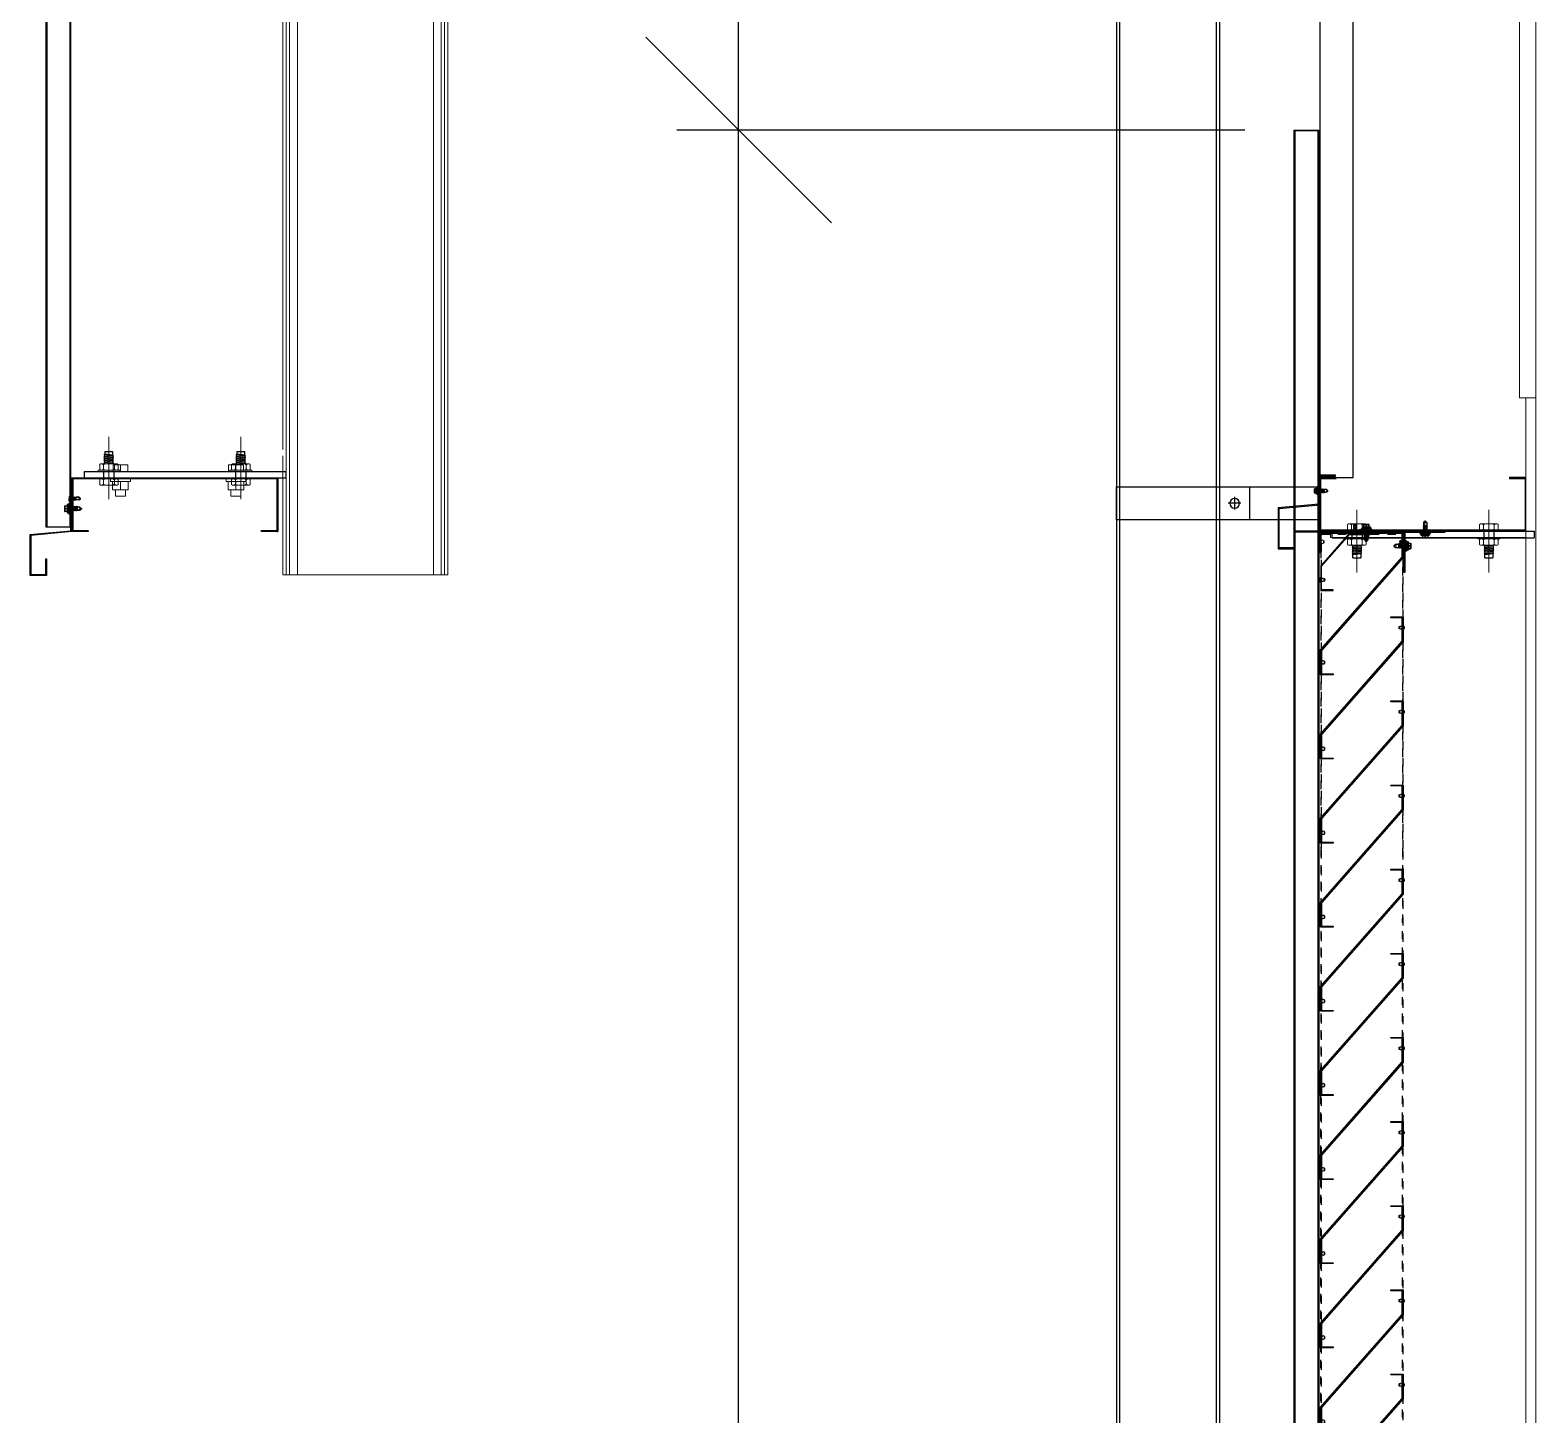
# Model space of a CAD drawing. Header units: inches. Extents: x 1359 to 46357, y -3807 to 191.
# Drawn here: x 24048.17 to 24066.42, y -951.51 to -934.73 of the extents above; entities that cross this region are included whole.
import ezdxf

# ---------------------------------------------------------------- set-up
doc = ezdxf.new("R2010")
doc.units = ezdxf.units.IN
doc.header["$MEASUREMENT"] = 0
for name, pattern in [('CENTER2', [28.575, 19.05, -3.175, 3.175, -3.175]), ('DASHED2', [9.525, 6.35, -3.175]), ('DD3', [0.2, 0.1, -0.1])]:
    doc.linetypes.add(name, pattern=pattern)
for name, color, linetype in [('2', 2, 'Continuous'), ('2NET-VE', 8, 'Continuous'), ('3', 3, 'Continuous'), ('5', 5, 'Continuous'), ('7', 7, 'Continuous'), ('DIM', 8, 'Continuous'), ('DOWNPOUT', 52, 'Continuous'), ('flashing', 6, 'Continuous'), ('GIANG', 1, 'Continuous'), ('ROOFING', 4, 'Continuous'), ('STRUCTURE', 1, 'Continuous')]:
    doc.layers.add(name, color=color, linetype=linetype)
for name, color, linetype, lineweight in [('8', 8, 'CENTER2', 13), ('Bolt', 1, 'Continuous', 0), ('S-STEEL-BEAM', 3, 'Continuous', 0)]:
    doc.layers.add(name, color=color, linetype=linetype, lineweight=lineweight)
doc.styles.add('ST1', font='vntimeh.shx', dxfattribs={"width": 0.6})
doc.dimstyles.new('150', dxfattribs={"dimtxt": 3, "dimasz": 1.5, "dimexe": 0.5, "dimexo": 0.5, "dimgap": 1, "dimtad": 1, "dimdec": 0, "dimlfac": 150, "dimzin": 0, "dimdsep": 46, "dimtxsty": 'ST1', "dimblk": 'OBLIQUE', "dimcen": 1, "dimdle": 1, "dimclrd": 8, "dimclre": 8, "dimclrt": 3, "dimadec": 0, "dimazin": 0, "dimtfac": 1, "dimtdec": 0, "dimtix": 1, "dimtmove": 1, "dimatfit": 3, "dimfxl": 0, "dimtfill": 1, "dimtolj": 1, "dimtzin": 0, "dimlwd": -1, "dimlwe": -1, "dimarcsym": 1})

# ---------------------------------------------------------------- blocks, each defined once
blk = doc.blocks.new('*A785')
at = {"layer": 'S-STEEL-BEAM', "color": 2, "linetype": 'Continuous', "lineweight": 0}
for p, q in [((148.9678, 310.1264), (148.9678, 320.9343)), ((148.9678, 320.9343), (149.0278, 320.9343)), ((149.0278, 320.9343), (149.0278, 310.1264)), ((149.0278, 310.1264), (148.9678, 310.1264))]:
    blk.add_line(p, q, dxfattribs=at)
blk = doc.blocks.new('*A813')
at = {"layer": 'S-STEEL-BEAM', "color": 2, "linetype": 'Continuous', "lineweight": 0}
for p, q in [((148.9278, 320.9343), (148.9278, 325.2843)), ((148.9278, 325.2843), (149.0278, 325.2843)), ((149.0278, 320.9343), (149.0278, 325.2843)), ((148.9278, 320.9343), (149.0278, 320.9343))]:
    blk.add_line(p, q, dxfattribs=at)
blk = doc.blocks.new('*A822')
at = {"layer": 'S-STEEL-BEAM', "color": 2, "linetype": 'Continuous', "lineweight": 0}
for p, q in [((147.7829, 320.1264), (147.7829, 320.0864)), ((147.7829, 320.1264), (148.9678, 320.1264)), ((147.7829, 320.0864), (148.9678, 320.0864))]:
    blk.add_line(p, q, dxfattribs=at)
blk = doc.blocks.new('*A824')
at = {"layer": 'S-STEEL-BEAM', "color": 2, "linetype": 'Continuous', "lineweight": 0}
for p, q in [((141.4329, 324.5143), (142.4329, 323.5143)), ((141.4329, 324.5143), (141.4329, 323.705)), ((141.4529, 319.8603), (141.4529, 324.4943)), ((141.4729, 319.8603), (141.4729, 324.4743)), ((141.5204, 319.8603), (141.5204, 324.4268)), ((141.4329, 320.6217), (141.4329, 323.665)), ((142.3454, 319.8603), (142.3454, 323.6018)), ((142.3929, 319.8603), (142.3929, 323.5543)), ((142.4129, 319.8603), (142.4129, 323.5343)), ((142.4329, 323.5143), (142.4329, 319.8603)), ((141.4329, 319.8603), (141.4329, 320.5817)), ((142.4329, 319.8603), (141.4329, 319.8603))]:
    blk.add_line(p, q, dxfattribs=at)
blk = doc.blocks.new('*A825')
at = {"layer": 'Bolt', "color": 7, "linetype": 'Continuous', "lineweight": 0}
for p, q in [((140.4029, 320.6217), (140.4029, 320.6613)), ((140.4929, 320.6613), (140.4029, 320.6613)), ((140.4479, 320.6217), (140.4479, 320.6613)), ((140.4929, 320.6217), (140.4929, 320.6613)), ((141.1029, 320.6217), (141.1029, 320.6613)), ((141.1929, 320.6613), (141.1029, 320.6613)), ((141.1479, 320.6217), (141.1479, 320.6613)), ((141.1929, 320.6217), (141.1929, 320.6613)), ((140.3879, 320.5597), (140.3879, 320.5722)), ((140.5079, 320.5597), (140.3879, 320.5597)), ((140.4004, 320.5097), (140.4004, 320.5597)), ((140.4479, 320.5097), (140.4479, 320.5597)), ((140.4954, 320.5097), (140.4954, 320.5597)), ((140.5079, 320.5597), (140.5079, 320.5722)), ((141.0879, 320.5597), (141.0879, 320.5722)), ((141.2079, 320.5597), (141.0879, 320.5597)), ((141.1004, 320.5097), (141.1004, 320.5597)), ((141.1479, 320.5097), (141.1479, 320.5597)), ((141.1954, 320.5097), (141.1954, 320.5597)), ((141.2079, 320.5597), (141.2079, 320.5722)), ((140.4954, 320.5097), (140.4004, 320.5097)), ((140.4179, 320.4717), (140.4179, 320.5097)), ((140.4779, 320.4717), (140.4179, 320.4717)), ((140.4779, 320.4717), (140.4779, 320.5097)), ((141.1954, 320.5097), (141.1004, 320.5097)), ((141.1179, 320.4717), (141.1179, 320.5097)), ((141.1779, 320.4717), (141.1179, 320.4717)), ((141.1779, 320.4717), (141.1779, 320.5097))]:
    blk.add_line(p, q, dxfattribs=at)
blk = doc.blocks.new('*U7')
at = {"layer": '2NET-VE', "ltscale": 0.5}
for p, q in [((0, 8.3), (12.1, 8.3)), ((25.6, 7.4), (25.5, 7.4)), ((0, -8.3), (12.1, -8.3)), ((25.6, -7.4), (25.6, -7.4))]:
    blk.add_line(p, q, dxfattribs=at)
at = {"layer": '7', "linetype": 'Continuous'}
for p, q in [((24.6, 6.4), (25.8, 7.7)), ((25, -6.4), (26.5, 6.4)), ((25.8, 7.7), (26.5, 6.4)), ((26.5, 6.4), (27.7, 7.7)), ((26.9, -6.4), (28.4, 6.4)), ((27.7, 7.7), (28.4, 6.4)), ((28.4, 6.4), (29.7, 7.7)), ((28.9, -6.4), (30.4, 6.4)), ((29.7, 7.7), (30.4, 6.4)), ((30.4, 6.4), (31.6, 7.7)), ((30.8, -6.4), (32.3, 6.4)), ((31.6, 7.7), (32.3, 6.4)), ((32.3, 6.4), (33.5, 7.7)), ((32.7, -6.4), (34.2, 6.4)), ((32.7, -6.4), (34.2, 6.4)), ((33.5, 7.7), (34.2, 6.4)), ((34.2, 6.4), (35.5, 7.7)), ((34.7, -6.4), (36.2, 6.4)), ((35.5, 7.7), (36.2, 6.4)), ((36.2, 6.4), (37.4, 7.7)), ((36.6, -6.4), (38.1, 6.4)), ((36.6, -6.4), (38.1, 6.4)), ((36.6, -6.4), (38.1, 6.4)), ((37.4, 7.7), (38.1, 6.4)), ((38.1, 6.4), (39.3, 7.7)), ((38.5, -6.4), (40, 6.4)), ((39.3, 7.7), (40, 6.4)), ((44.5, 6.4), (40, 6.4)), ((44.5, 6.4), (44.5, -6.4)), ((24.8, -6.4), (24.3, -6.4)), ((25, -6.4), (24.6, -6.4)), ((25, -6.4), (25.7, -7.7)), ((25.7, -7.7), (26.9, -6.4)), ((26.9, -6.4), (27.7, -7.7)), ((27.7, -7.7), (28.9, -6.4)), ((28.9, -6.4), (29.6, -7.7)), ((29.6, -7.7), (30.8, -6.4)), ((30.8, -6.4), (31.5, -7.7)), ((31.5, -7.7), (32.7, -6.4)), ((32.7, -6.4), (33.5, -7.7)), ((33.5, -7.7), (34.7, -6.4)), ((34.7, -6.4), (35.4, -7.7)), ((35.4, -7.7), (36.6, -6.4)), ((36.6, -6.4), (37.3, -7.7)), ((37.3, -7.7), (38.5, -6.4)), ((38.5, -6.4), (44.5, -6.4))]:
    blk.add_line(p, q, dxfattribs=at)
at = {"layer": '8', "ltscale": 10}
blk.add_line((-32.8, 0), (68.2, 0), dxfattribs=at)
at = {"layer": '8', "linetype": 'Continuous'}
for p, q in [((-10.2, 8.8), (-10.2, 11.9)), ((-10.2, -11.9), (-10.2, 11.9)), ((-0.9, 14.9), (-9.3, 14.9)), ((-1.4, 8.8), (-8.9, 8.8)), ((0, 8.8), (0, 11.9)), ((0, -11.9), (0, 11.9)), ((12.1, -17.6), (12.1, 17.6)), ((12.1, 17.6), (14.1, 17.6)), ((14.1, -17.6), (14.1, 17.6)), ((14.1, 8.8), (14.1, 11.9)), ((14.1, -11.9), (14.1, 11.9)), ((15, 14.9), (23.4, 14.9)), ((15.5, 8.8), (22.9, 8.8)), ((24.3, 8.8), (24.3, 11.9)), ((24.3, -11.9), (24.3, 11.9)), ((-10.2, -8.8), (-10.2, -11.9)), ((-9.3, -14.9), (-0.9, -14.9)), ((-1.4, -8.8), (-8.9, -8.8)), ((0, -8.8), (0, -11.9)), ((12.1, -17.6), (14.1, -17.6)), ((14.1, -8.8), (14.1, -11.9)), ((23.4, -14.9), (15, -14.9)), ((15.5, -8.8), (22.9, -8.8)), ((24.3, -8.8), (24.3, -11.9))]:
    blk.add_line(p, q, dxfattribs=at)
for centre, radius, start, end in [((-4.7, 11.9), 5.58, 146.602, 180), ((-6.1, 11.9), 4.1, 180, 228.5476), ((-6.1, 5.7), 4.1, 131.4524, 180), ((-4.1, 11.9), 4.1, 311.4524, 0), ((-4.1, 5.7), 4.1, 0, 48.5476), ((-5.6, 11.9), 5.58, 0, 33.398), ((19.7, 11.9), 5.58, 146.602, 180), ((18.2, 11.9), 4.1, 180, 228.5476), ((18.2, 5.7), 4.1, 131.4524, 180), ((20.2, 11.9), 4.1, 311.4524, 0), ((20.2, 5.7), 4.1, 0, 48.5476), ((18.8, 11.9), 5.58, 0, 33.398), ((-6.1, -5.7), 4.1, 180, 228.5476), ((-6.1, -11.9), 4.1, 131.4524, 180), ((-4.7, -11.9), 5.58, 180, 213.398), ((-4.1, -5.7), 4.1, 311.4524, 0), ((-4.1, -11.9), 4.1, 0, 48.5476), ((-5.6, -11.9), 5.58, 326.602, 0), ((18.2, -5.7), 4.1, 180, 228.5476), ((18.2, -11.9), 4.1, 131.4524, 180), ((19.7, -11.9), 5.58, 180, 213.398), ((20.2, -5.7), 4.1, 311.4524, 0), ((20.2, -11.9), 4.1, 0, 48.5476), ((18.8, -11.9), 5.58, 326.602, 0)]:
    blk.add_arc(centre, radius, start, end, dxfattribs=at)
blk = doc.blocks.new('*U8')
at = {"layer": '2NET-VE', "ltscale": 0.5}
for p, q in [((0, 8.3), (12.1, 8.3)), ((25.6, 7.4), (25.5, 7.4)), ((0, -8.3), (12.1, -8.3)), ((25.6, -7.4), (25.6, -7.4))]:
    blk.add_line(p, q, dxfattribs=at)
at = {"layer": '7', "linetype": 'Continuous'}
for p, q in [((24.6, 6.4), (25.8, 7.7)), ((25, -6.4), (26.5, 6.4)), ((25.8, 7.7), (26.5, 6.4)), ((26.5, 6.4), (27.7, 7.7)), ((26.9, -6.4), (28.4, 6.4)), ((27.7, 7.7), (28.4, 6.4)), ((28.4, 6.4), (29.7, 7.7)), ((28.9, -6.4), (30.4, 6.4)), ((29.7, 7.7), (30.4, 6.4)), ((30.4, 6.4), (31.6, 7.7)), ((30.8, -6.4), (32.3, 6.4)), ((31.6, 7.7), (32.3, 6.4)), ((32.3, 6.4), (33.5, 7.7)), ((32.7, -6.4), (34.2, 6.4)), ((32.7, -6.4), (34.2, 6.4)), ((33.5, 7.7), (34.2, 6.4)), ((34.2, 6.4), (35.5, 7.7)), ((34.7, -6.4), (36.2, 6.4)), ((35.5, 7.7), (36.2, 6.4)), ((36.2, 6.4), (37.4, 7.7)), ((36.6, -6.4), (38.1, 6.4)), ((36.6, -6.4), (38.1, 6.4)), ((36.6, -6.4), (38.1, 6.4)), ((37.4, 7.7), (38.1, 6.4)), ((38.1, 6.4), (39.3, 7.7)), ((38.5, -6.4), (40, 6.4)), ((39.3, 7.7), (40, 6.4)), ((44.5, 6.4), (40, 6.4)), ((44.5, 6.4), (44.5, -6.4)), ((24.8, -6.4), (24.3, -6.4)), ((25, -6.4), (24.6, -6.4)), ((25, -6.4), (25.7, -7.7)), ((25.7, -7.7), (26.9, -6.4)), ((26.9, -6.4), (27.7, -7.7)), ((27.7, -7.7), (28.9, -6.4)), ((28.9, -6.4), (29.6, -7.7)), ((29.6, -7.7), (30.8, -6.4)), ((30.8, -6.4), (31.5, -7.7)), ((31.5, -7.7), (32.7, -6.4)), ((32.7, -6.4), (33.5, -7.7)), ((33.5, -7.7), (34.7, -6.4)), ((34.7, -6.4), (35.4, -7.7)), ((35.4, -7.7), (36.6, -6.4)), ((36.6, -6.4), (37.3, -7.7)), ((37.3, -7.7), (38.5, -6.4)), ((38.5, -6.4), (44.5, -6.4))]:
    blk.add_line(p, q, dxfattribs=at)
at = {"layer": '8', "ltscale": 10}
blk.add_line((-32.8, 0), (68.2, 0), dxfattribs=at)
at = {"layer": '8', "linetype": 'Continuous'}
for p, q in [((-10.2, 8.8), (-10.2, 11.9)), ((-10.2, -11.9), (-10.2, 11.9)), ((-0.9, 14.9), (-9.3, 14.9)), ((-1.4, 8.8), (-8.9, 8.8)), ((0, 8.8), (0, 11.9)), ((0, -11.9), (0, 11.9)), ((12.1, -17.6), (12.1, 17.6)), ((12.1, 17.6), (14.1, 17.6)), ((14.1, -17.6), (14.1, 17.6)), ((14.1, 8.8), (14.1, 11.9)), ((14.1, -11.9), (14.1, 11.9)), ((15, 14.9), (23.4, 14.9)), ((15.5, 8.8), (22.9, 8.8)), ((24.3, 8.8), (24.3, 11.9)), ((24.3, -11.9), (24.3, 11.9)), ((-10.2, -8.8), (-10.2, -11.9)), ((-9.3, -14.9), (-0.9, -14.9)), ((-1.4, -8.8), (-8.9, -8.8)), ((0, -8.8), (0, -11.9)), ((12.1, -17.6), (14.1, -17.6)), ((14.1, -8.8), (14.1, -11.9)), ((23.4, -14.9), (15, -14.9)), ((15.5, -8.8), (22.9, -8.8)), ((24.3, -8.8), (24.3, -11.9))]:
    blk.add_line(p, q, dxfattribs=at)
for centre, radius, start, end in [((-4.7, 11.9), 5.58, 146.602, 180), ((-6.1, 11.9), 4.1, 180, 228.5476), ((-6.1, 5.7), 4.1, 131.4524, 180), ((-4.1, 11.9), 4.1, 311.4524, 0), ((-4.1, 5.7), 4.1, 0, 48.5476), ((-5.6, 11.9), 5.58, 0, 33.398), ((19.7, 11.9), 5.58, 146.602, 180), ((18.2, 11.9), 4.1, 180, 228.5476), ((18.2, 5.7), 4.1, 131.4524, 180), ((20.2, 11.9), 4.1, 311.4524, 0), ((20.2, 5.7), 4.1, 0, 48.5476), ((18.8, 11.9), 5.58, 0, 33.398), ((-6.1, -5.7), 4.1, 180, 228.5476), ((-6.1, -11.9), 4.1, 131.4524, 180), ((-4.7, -11.9), 5.58, 180, 213.398), ((-4.1, -5.7), 4.1, 311.4524, 0), ((-4.1, -11.9), 4.1, 0, 48.5476), ((-5.6, -11.9), 5.58, 326.602, 0), ((18.2, -5.7), 4.1, 180, 228.5476), ((18.2, -11.9), 4.1, 131.4524, 180), ((19.7, -11.9), 5.58, 180, 213.398), ((20.2, -5.7), 4.1, 311.4524, 0), ((20.2, -11.9), 4.1, 0, 48.5476), ((18.8, -11.9), 5.58, 326.602, 0)]:
    blk.add_arc(centre, radius, start, end, dxfattribs=at)
blk = doc.blocks.new('*U71')
at = {"layer": '2', "color": 2, "ltscale": 0.015}
for p, q in [((-65, 248.4), (-65, 250)), ((-65, 1.6), (-65, 0))]:
    blk.add_line(p, q, dxfattribs=at)
blk.add_lwpolyline([(-65, 20), (-63.9, 20), (-63.9, 1.1), (-1.1, 1.1), (-1.1, 248.9), (-63.9, 248.9), (-63.9, 230), (-65, 230), (-65, 250), (0, 250), (0, 0), (-65, 0), (-65, 20), (-63.4, 20)], dxfattribs=at)
at = {"layer": '5'}
for points in [[(8, 235), (0, 235), (0, -10), (8, -10)], [(8, 235), (8, -10)]]:
    blk.add_lwpolyline(points, dxfattribs=at)
at = {"layer": 'GIANG', "xscale": 0.75, "yscale": 0.75, "zscale": 0.75}
for name, p in [('*U8', (-1.1, 205)), ('*U7', (-1.1, 45))]:
    blk.add_blockref(name, p, dxfattribs=at)
blk = doc.blocks.new('*U833')
at = {"layer": 'GIANG', "xscale": 0.005000000000000001, "yscale": 0.005000000000000001, "zscale": 0.005000000000000001, "rotation": 90}
blk.add_blockref('*U71', (0.512, 0.0025), dxfattribs=at)
blk = doc.blocks.new('*U834')
at = {"layer": 'DIM', "color": 0, "linetype": 'ByBlock', "lineweight": -2, "transparency": 16777216}
blk.add_blockref('*U833', (0, 0), dxfattribs=at)
blk = doc.blocks.new('Short_Self_drilling')
at = {"layer": 'STRUCTURE', "color": 1, "linetype": 'Continuous'}
for p, q in [((6.4, 1.7), (-6.4, 1.7)), ((5.1, 3.8), (-5.1, 3.8)), ((-2.6, 2.9), (-5.1, 2.9)), ((-3.4, 3.8), (-3.4, 6.8)), ((3, 7.2), (-3, 7.2)), ((2.6, 2.9), (-2.6, 2.9)), ((-2.1, 2.8), (-2.1, 2.9)), ((6.3, 0), (0, 0)), ((2.2, 2.8), (2.2, 2.9)), ((2.2, -0.5), (2.2, 0)), ((5.1, 2.9), (2.6, 2.9)), ((3.4, 3.8), (3.4, 6.8)), ((3, -1.2), (-2.7, -0.2)), ((3, -2.7), (-2.7, -1.8)), ((3, -4.2), (-2.7, -3.3)), ((3, -5.8), (-2.7, -4.8)), ((3, -7.3), (-2.7, -6.3)), ((-1.9, -8), (-2.7, -7.9)), ((-2.1, -1.4), (-2.1, -0.9)), ((-2.1, -2.9), (-2.1, -2.4)), ((-2.1, -4.4), (-2.1, -3.9)), ((-2.1, -6), (-2.1, -5.4)), ((-2.1, -7.5), (-2.1, -7)), ((-2.1, -12.3), (-2.1, -8.5)), ((3, -8.8), (-1.1, -8.1)), ((2.1, -12.3), (2.1, -9.1)), ((2.2, -2), (2.2, -1.5)), ((2.2, -3.6), (2.2, -3)), ((2.2, -5.1), (2.2, -4.6)), ((2.2, -6.6), (2.2, -6.1)), ((2.2, -8.1), (2.2, -7.6))]:
    blk.add_line(p, q, dxfattribs=at)
blk.add_lwpolyline([(6.4, 1.3), (6.4, 1.7), (2.1, 2.8), (-2.1, 2.8), (-6.4, 1.7), (-6.4, 1.3)], close=True, dxfattribs=at)
for points in [[(-6.4, 1.3, -0.088869), (-6.3, 0), (0, 0)], [(-0.1, 3.8), (-0.3, 6.2, 0.338878), (-3.1, 6.2), (-3.3, 3.8)], [(3.3, 3.8), (3.1, 6.2, 0.338878), (0.3, 6.2), (0.1, 3.8)], [(2.1, -12.3), (0.2, -14.2, -0.333596), (-0.2, -14.2), (-2.1, -12.3)], [(-0.1, -14), (-1, -12.2, -0.148657), (-1.4, -11.2), (-2, -7.7, -0.815006), (-1.2, -7.8, 0.150833), (-0.8, -8.7)], [(2.1, -12.3), (1.7, -11.7, 0.52242), (0.9, -11.7), (-0.2, -14.2)]]:
    blk.add_lwpolyline(points, format="xyb", dxfattribs=at)
for points in [[(3, -1.2), (2.2, -1.5), (-2.1, -0.8), (-2.7, -0.2), (-2.4, 0)], [(3, -2.7), (2.2, -3), (-2.1, -2.4), (-2.7, -1.8), (-2.1, -1.4), (2.2, -2), (3, -2.7)], [(3, -4.2), (2.2, -4.6), (-2.1, -3.9), (-2.7, -3.3), (-2.1, -2.9), (2.2, -3.6), (3, -4.2)], [(3, -5.8), (2.2, -6.1), (-2.1, -5.4), (-2.7, -4.8), (-2.1, -4.4), (2.2, -5.1), (3, -5.8)], [(3, -7.3), (2.2, -7.6), (-2.1, -7), (-2.7, -6.3), (-2.1, -6), (2.2, -6.6), (3, -7.3)], [(-1.8, -8.5), (-2.1, -8.5), (-2.7, -7.9), (-2.1, -7.5), (-1.8, -7.5)], [(-1.3, -7.6), (2.2, -8.1), (3, -8.8)], [(-1.2, 0), (2.2, -0.5), (3, -1.2)], [(3, -8.8), (2.2, -9.1), (-0.8, -8.7)]]:
    blk.add_lwpolyline(points, dxfattribs=at)
for centre, radius, start, end in [((-5, 3.3), 0.455, 109.7949, 250.2674), ((-3, 6.8), 0.429, 90.0311, 180.0311), ((3, 6.8), 0.429, 0.0311, 90.0311), ((5.1, 3.3), 0.435, 279.7276, 80.3347), ((10, 0.2), 3.74, 162.2963, 182.6103)]:
    blk.add_arc(centre, radius, start, end, dxfattribs=at)
blk = doc.blocks.new('HFR-1')
at = {"layer": 'STRUCTURE', "color": 1, "linetype": 'Continuous'}
for p, q in [((-5.5, 0), (5.5, 0)), ((-5.2, 0.8), (-3.4, 1.5)), ((5.2, 0.8), (3.4, 1.5)), ((-2.4, -1.2), (-3, -1.6)), ((-3, -1.6), (-2.4, -1.9)), ((-2.4, -1.9), (-3, -2.3)), ((-3, -2.3), (-2.4, -2.6)), ((-2.4, -2.6), (-3, -3)), ((-3, -3), (-2.4, -3.3)), ((-2.4, -3.3), (-3, -3.7)), ((-3, -3.7), (-2.4, -4.1)), ((-2.4, -4.1), (-3, -4.4)), ((-3, -4.4), (-2.4, -4.8)), ((-2.4, -4.8), (-3, -5.1)), ((-3, -5.1), (-2.4, -5.5)), ((-2.4, -5.5), (-3, -5.8)), ((-3, -5.8), (-2.4, -6.2)), ((-2.4, -6.2), (-3, -6.6)), ((-3, -6.6), (-2.4, -6.9)), ((-2.4, -6.9), (-3, -7.3)), ((-3, -7.3), (-2.4, -7.6)), ((-2.4, -7.6), (-3, -8)), ((-3, -8), (-2.4, -8.3)), ((-2.4, -8.3), (-3, -8.7)), ((-3, -8.7), (-2.4, -9)), ((-2.4, -9), (-3, -9.4)), ((-3, -9.4), (-2.4, -9.7)), ((-2.4, -9.7), (-3, -10.1)), ((-3, -10.1), (-2.4, -10.5)), ((-2.4, -10.5), (-3, -10.8)), ((-3, -10.8), (-2.4, -11.2)), ((-2.4, -11.2), (-3, -11.5)), ((-3, -11.5), (-2.4, -11.9)), ((-2.9, -1.6), (2.9, -1.4)), ((-2.9, -2.3), (2.9, -2.1)), ((-2.9, -3), (2.9, -2.8)), ((-2.9, -3.7), (2.9, -3.6)), ((-2.9, -4.4), (2.9, -4.3)), ((-2.9, -5.1), (2.9, -5)), ((-2.9, -5.9), (2.9, -5.7)), ((-2.9, -6.6), (2.9, -6.4)), ((-2.9, -7.3), (2.9, -7.1)), ((-2.9, -8), (2.9, -7.8)), ((-2.9, -8.7), (2.9, -8.5)), ((-2.9, -9.4), (2.9, -9.2)), ((-2.9, -10.1), (1.5, -10)), ((-2.9, -10.8), (1.3, -10.7)), ((-2.9, -11.5), (0.9, -11.4)), ((-2.5, -17.4), (-2.5, -11.8)), ((-2.5, -17.4), (-2, -16.7)), ((-2.5, -17.4), (-0.2, -19.7)), ((2.4, -1.1), (-2.4, -1.2)), ((2.4, -1.8), (-2.4, -1.9)), ((-2.4, -1.9), (2.4, -1.8)), ((-2.4, -2.6), (2.4, -2.5)), ((2.4, -2.5), (-2.4, -2.6)), ((-2.4, -3.3), (2.4, -3.2)), ((2.4, -3.2), (-2.4, -3.3)), ((-2.4, -4.1), (2.4, -3.9)), ((2.4, -3.9), (-2.4, -4.1)), ((-2.4, -4.8), (2.4, -4.6)), ((2.4, -4.6), (-2.4, -4.8)), ((-2.4, -5.5), (2.4, -5.3)), ((2.4, -5.3), (-2.4, -5.5)), ((-2.4, -6.2), (2.4, -6)), ((2.4, -6), (-2.4, -6.2)), ((-2.4, -6.9), (2.4, -6.8)), ((2.4, -6.8), (-2.4, -6.9)), ((-2.4, -7.6), (2.4, -7.5)), ((2.4, -7.5), (-2.4, -7.6)), ((-2.4, -8.3), (2.4, -8.2)), ((2.4, -8.2), (-2.4, -8.3)), ((-2.4, -9), (2.4, -8.9)), ((2.4, -8.9), (-2.4, -9)), ((-2.4, -9.7), (2.4, -9.6)), ((2.4, -9.6), (-2.4, -9.7)), ((1.4, -10.3), (-2.4, -10.5)), ((-2.4, -10.5), (1.4, -10.3)), ((-2.4, -11.2), (1.1, -11.1)), ((1.1, -11.1), (-2.4, -11.2)), ((-2.4, -11.9), (0.4, -11.8)), ((-1, -16.7), (0.2, -19.7)), ((0.1, -19.4), (1.2, -17.3)), ((0.2, -19.7), (2.5, -17.4)), ((1.6, -16.1), (2.3, -10.2)), ((2.2, -10), (2.9, -10)), ((2.2, -11), (2.4, -11)), ((2.4, -11), (2.2, -11)), ((2.2, -11.4), (2.9, -11.4)), ((2.2, -11.7), (2.4, -11.7)), ((2.4, -10.3), (2.3, -10.3)), ((2.3, -10.3), (2.4, -10.3)), ((2.3, -10.7), (2.9, -10.7)), ((2.9, -1.4), (2.4, -1.1)), ((2.4, -1.8), (2.9, -1.4)), ((2.9, -2.1), (2.4, -1.8)), ((2.4, -2.5), (2.9, -2.1)), ((2.9, -2.8), (2.4, -2.5)), ((2.4, -3.2), (2.9, -2.8)), ((2.9, -3.6), (2.4, -3.2)), ((2.4, -3.9), (2.9, -3.6)), ((2.9, -4.3), (2.4, -3.9)), ((2.4, -4.6), (2.9, -4.3)), ((2.9, -5), (2.4, -4.6)), ((2.4, -5.3), (2.9, -5)), ((2.9, -5.7), (2.4, -5.3)), ((2.4, -6), (2.9, -5.7)), ((2.9, -6.4), (2.4, -6)), ((2.4, -6.8), (2.9, -6.4)), ((2.9, -7.1), (2.4, -6.8)), ((2.4, -7.5), (2.9, -7.1)), ((2.9, -7.8), (2.4, -7.5)), ((2.4, -8.2), (2.9, -7.8)), ((2.9, -8.5), (2.4, -8.2)), ((2.4, -8.9), (2.9, -8.5)), ((2.9, -9.2), (2.4, -8.9)), ((2.4, -9.6), (2.9, -9.2)), ((2.9, -10), (2.4, -9.6)), ((2.4, -10.3), (2.9, -10)), ((2.9, -10.7), (2.4, -10.3)), ((2.4, -11), (2.9, -10.7)), ((2.9, -11.4), (2.4, -11)), ((2.4, -11.7), (2.9, -11.4)), ((2.5, -17.4), (2.5, -11.7))]:
    blk.add_line(p, q, dxfattribs=at)
at = {"layer": 'STRUCTURE', "color": 1, "linetype": 'Continuous', "ltscale": 8}
for p in [(-3.4, 1.5), (3.4, 1.5)]:
    blk.add_line(p, (0, 1.5), dxfattribs=at)
at = {"layer": 'STRUCTURE', "color": 1, "linetype": 'DASHED2'}
for p in [(-1.9, 1.5), (1.9, 1.5)]:
    blk.add_line(p, (0, 0), dxfattribs=at)
at = {"layer": 'STRUCTURE', "color": 1, "linetype": 'Continuous', "ltscale": 8}
for centre, start, end in [((-4.7, 0.2), 130.41, 194.8062), ((4.7, 0.2), 345.1938, 49.59)]:
    blk.add_arc(centre, 0.801, start, end, dxfattribs=at)
at = {"layer": 'STRUCTURE', "color": 1, "linetype": 'Continuous'}
for centre, radius, start, end in [((-7.3, -9), 9.14, 58.065, 78.8402), ((5.1, -3.8), 3.83, 84.2039, 134.3621), ((-1.5, -17.1), 0.59, 34.2302, 144.5641), ((0, -19.4), 0.331, 231.6348, 305.4287), ((-0.5, -10.1), 1.93, 296.6041, 355.3922), ((-0.6, -16), 2.2, 324.0048, 357.8268), ((1.9, -10.3), 0.444, 15.9762, 172.6971)]:
    blk.add_arc(centre, radius, start, end, dxfattribs=at)
blk = doc.blocks.new('_Oblique')
at = {"color": 0, "linetype": 'ByBlock', "lineweight": -2}
blk.add_line((-0.5, -0.5), (0.5, 0.5), dxfattribs=at)
blk = doc.blocks.new('*D847')
at = {"layer": 'Defpoints', "color": 0, "transparency": 16777216}
for p in [(23969.268, -943.815), (23973.858, -943.815), (23973.858, -1015.018)]:
    blk.add_point(p, dxfattribs=at)
at = {"layer": 'flashing', "color": 8, "linetype": 'Continuous', "transparency": 16777216}
for p, q in [((23969.268, -1016.018), (23969.268, -942.815)), ((23973.358, -943.815), (23968.768, -943.815)), ((23973.358, -1015.018), (23968.768, -1015.018))]:
    blk.add_line(p, q, dxfattribs=at)
at = {"layer": 'flashing', "color": 8, "transparency": 16777216, "xscale": 1.5, "yscale": 1.5, "zscale": 1.5}
for p, rotation in [((23969.268, -943.815), 90), ((23969.268, -1015.018), 270)]:
    blk.add_blockref('_Oblique', p, dxfattribs=dict(at, rotation=rotation))
at = {"layer": 'flashing', "color": 3, "transparency": 16777216, "insert": (23966.768, -979.416), "char_height": 3, "attachment_point": 5, "rotation": 90, "style": 'ST1', "bg_fill": 3, "box_fill_scale": 1.25, "bg_fill_color": 256, "bg_fill_true_color": 13158600, "bg_fill_transparency": 13544348}
blk.add_mtext('\\A1;10680', dxfattribs=at)
blk = doc.blocks.new('RIVET')
at = {"color": 8}
for p, q in [((-6.3, 1.7), (-6.7, 0)), ((-6.7, 0), (-6.3, -1.7)), ((-6.3, -1.7), (-6.3, 1.7)), ((-5.7, -2.1), (-5.7, 2.1)), ((-1.5, -2), (-1.5, 2)), ((-1.5, 2), (-0.1, 2)), ((0, 2.1), (0, 3.9)), ((0, -2.1), (0, 2.1)), ((0.1, 4), (0.1, 4)), ((0.2, 3.9), (1.1, 2.2)), ((0.2, -3.9), (0.2, 3.9)), ((1.2, 1.8), (1.2, -1.8)), ((1.5, 1.1), (1.2, 1.1)), ((1.5, -1.1), (1.5, 1.1)), ((-0.1, -2), (-1.5, -2)), ((0, -3.9), (0, -2.1)), ((0.1, -4), (0.1, -4)), ((1.1, -2.2), (0.2, -3.9)), ((1.5, -1.1), (1.2, -1.1))]:
    blk.add_line(p, q, dxfattribs=at)
for centre, radius, start, end in [((-5.5, 1.1), 1.01, 101.5667, 142.2309), ((-4, -0.2), 2.84, 64.6352, 125.2369), ((-1.5, 4.7), 2.74, 240.4783, 268.3625), ((-0.1, 2.1), 0.1, 270, 0), ((0.1, 3.9), 0.1, 90, 180), ((0.1, 3.9), 0.1, 26.5651, 90), ((0.2, 1.8), 1, 0, 26.5651), ((8.6, 1), 7.12, 179.0778, 187.9518), ((9.2, -1), 7.76, 172.415, 180.5555), ((-5.5, -1.1), 1.01, 217.7691, 258.4333), ((-4, 0.2), 2.84, 234.7631, 295.3648), ((-1.5, -4.7), 2.74, 91.6375, 119.5217), ((-0.1, -2.1), 0.1, 0, 90), ((0.1, -3.9), 0.1, 180, 270), ((0.1, -3.9), 0.1, 270, 333.4349), ((0.2, -1.8), 1, 333.4349, 0)]:
    blk.add_arc(centre, radius, start, end, dxfattribs=at)
blk = doc.blocks.new('A$C063F0C02')
at = {"color": 1, "true_color": 0xfa0515}
for points in [[(19.58, 351.87), (29.58, 351.87), (29.58, 341.87), (29.28, 341.87), (29.28, 351.57), (19.58, 351.57)], [(19.58, 51.87), (29.58, 51.87), (29.58, 61.87), (29.28, 61.87), (29.28, 52.17), (19.58, 52.17)]]:
    blk.add_lwpolyline(points, close=True, dxfattribs=at)
at = {"color": 71, "linetype": 'DD3', "ltscale": 10}
for points in [[(29.78, 274.89), (29.78, 351.3), (49.78, 351.3), (49.78, 274.89), (49.79, 52.27), (29.79, 52.27)], [(29.98, 274.89), (29.99, 52.47), (49.59, 52.47), (49.58, 274.89), (49.58, 351.1), (29.98, 351.1)]]:
    blk.add_lwpolyline(points, close=True, dxfattribs=at)
at = {"layer": '2', "color": 94, "ltscale": 0.015}
for points in [[(50, 351.87), (0, 351.87), (0, 364.87), (4, 364.87), (4, 364.65), (0.22, 364.65), (0.22, 352.09), (49.78, 352.09), (49.78, 364.65), (46, 364.65), (46, 364.87), (50, 364.87)], [(50, 51.87), (0, 51.87), (0, 38.87), (4, 38.87), (4, 39.09), (0.22, 39.09), (0.22, 51.65), (49.78, 51.65), (49.78, 39.09), (46, 39.09), (46, 38.87), (50, 38.87)]]:
    blk.add_lwpolyline(points, close=True, dxfattribs=at)
at = {"layer": '3', "linetype": 'Continuous'}
for points in [[(55.96, 0), (55.96, 50.98), (50, 50.98), (50, 0)], [(50.2, 50.98), (50.2, 0)], [(55.76, 0), (55.76, 50.98)]]:
    blk.add_lwpolyline(points, dxfattribs=at)
at = {"layer": 'flashing'}
blk.add_lwpolyline([(50, 358.26), (50, 365.27), (46.17, 365.27), (46.17, 365.47), (50.2, 365.47), (50.2, 358.42), (60.06, 357.51), (60.06, 347.6), (56.06, 347.6), (56.06, 351.67), (41.09, 351.67), (36.2, 351.67), (36.2, 351.67), (36, 351.67), (36, 351.87), (41.09, 351.87), (41.09, 351.87), (41.09, 351.87), (41.09, 351.87), (41.09, 351.87), (56.26, 351.87), (56.26, 347.8), (59.86, 347.8), (59.86, 357.35), (50, 358.26)], dxfattribs=at)
for points in [[(37.55, 351.67), (49.99, 351.67), (49.99, 346.67), (49.79, 346.67), (49.79, 351.47), (37.55, 351.47), (29.79, 351.47), (29.79, 346.67), (29.58, 346.67), (29.58, 351.67)], [(49.59, 322.95), (49.59, 317.23), (46.79, 317.23), (46.79, 317.03), (49.79, 317.03), (49.79, 323.04), (29.99, 345.54), (29.99, 351.27), (32.79, 351.27), (32.79, 351.47), (29.79, 351.47), (29.79, 345.45)], [(42.89, 351.27), (49.78, 343.44), (49.78, 337.43), (46.78, 337.43), (46.78, 337.63), (49.58, 337.63), (49.58, 343.35), (42.79, 351.07), (37.8, 351.07), (37.8, 351.27)], [(49.59, 302.55), (49.59, 296.83), (46.79, 296.83), (46.79, 296.63), (49.79, 296.63), (49.79, 302.64), (29.99, 325.14), (29.99, 330.87), (32.79, 330.87), (32.79, 331.07), (29.79, 331.07), (29.79, 325.05)], [(49.59, 282.15), (49.59, 276.43), (46.79, 276.43), (46.79, 276.23), (49.79, 276.23), (49.79, 282.24), (29.99, 304.74), (29.99, 310.47), (32.79, 310.47), (32.79, 310.67), (29.79, 310.67), (29.79, 304.65)], [(49.59, 261.75), (49.59, 256.03), (46.79, 256.03), (46.79, 255.83), (49.79, 255.83), (49.79, 261.84), (29.99, 284.34), (29.99, 290.07), (32.79, 290.07), (32.79, 290.27), (29.79, 290.27), (29.79, 284.25)], [(49.59, 241.35), (49.59, 235.63), (46.79, 235.63), (46.79, 235.43), (49.79, 235.43), (49.79, 241.44), (29.99, 263.94), (29.99, 269.67), (32.79, 269.67), (32.79, 269.87), (29.79, 269.87), (29.79, 263.85)], [(49.59, 220.95), (49.59, 215.23), (46.79, 215.23), (46.79, 215.03), (49.79, 215.03), (49.79, 221.04), (29.99, 243.54), (29.99, 249.27), (32.79, 249.27), (32.79, 249.47), (29.79, 249.47), (29.79, 243.45)], [(49.59, 200.55), (49.59, 194.83), (46.79, 194.83), (46.79, 194.63), (49.79, 194.63), (49.79, 200.64), (29.99, 223.14), (29.99, 228.87), (32.79, 228.87), (32.79, 229.07), (29.79, 229.07), (29.79, 223.05)], [(49.59, 180.15), (49.59, 174.43), (46.79, 174.43), (46.79, 174.23), (49.79, 174.23), (49.79, 180.24), (29.99, 202.74), (29.99, 208.47), (32.79, 208.47), (32.79, 208.67), (29.79, 208.67), (29.79, 202.65)], [(49.59, 159.75), (49.59, 154.03), (46.79, 154.03), (46.79, 153.83), (49.79, 153.83), (49.79, 159.84), (29.99, 182.34), (29.99, 188.07), (32.79, 188.07), (32.79, 188.27), (29.79, 188.27), (29.79, 182.25)], [(49.59, 139.35), (49.59, 133.63), (46.79, 133.63), (46.79, 133.43), (49.79, 133.43), (49.79, 139.44), (29.99, 161.94), (29.99, 167.67), (32.79, 167.67), (32.79, 167.87), (29.79, 167.87), (29.79, 161.85)], [(49.59, 118.95), (49.59, 113.23), (46.79, 113.23), (46.79, 113.03), (49.79, 113.03), (49.79, 119.04), (29.99, 141.54), (29.99, 147.27), (32.79, 147.27), (32.79, 147.47), (29.79, 147.47), (29.79, 141.45)], [(49.59, 98.55), (49.59, 92.83), (46.79, 92.83), (46.79, 92.63), (49.79, 92.63), (49.79, 98.64), (29.99, 121.14), (29.99, 126.87), (32.79, 126.87), (32.79, 127.07), (29.79, 127.07), (29.79, 121.05)], [(49.59, 78.15), (49.59, 72.43), (46.79, 72.43), (46.79, 72.23), (49.79, 72.23), (49.79, 78.24), (29.99, 100.74), (29.99, 106.47), (32.79, 106.47), (32.79, 106.67), (29.79, 106.67), (29.79, 100.65)], [(49.79, 57.99), (49.79, 52.27), (49.79, 52.27), (49.79, 52.07), (49.99, 52.07), (49.99, 58.08), (30.19, 80.58), (30.19, 86.31), (32.99, 86.31), (32.99, 86.51), (29.99, 86.51), (29.99, 80.49)], [(37.55, 52.07), (49.99, 52.07), (49.99, 57.07), (49.79, 57.07), (49.79, 52.27), (37.55, 52.27), (29.79, 52.27), (29.79, 57.07), (29.58, 57.07), (29.58, 52.07)], [(50.36, 52.07), (41.09, 52.07), (34.46, 52.07), (34.46, 52.07), (34.26, 52.07), (34.26, 51.87), (41.09, 51.87), (41.09, 51.87), (41.09, 51.87), (41.09, 51.87), (41.09, 51.87), (50.59, 51.87), (60.02, 51), (60.02, 41.46), (55.96, 41.46), (55.96, 37.33), (54.63, 35.89), (54.79, 35.78), (56.16, 37.29), (56.16, 41.26), (60.22, 41.26), (60.22, 51.16)]]:
    blk.add_lwpolyline(points, close=True, dxfattribs=at)
at = {"color": 1}
for p, xscale, yscale, zscale, rotation in [((50.2, 361.62), 0.1536000000094677, 0.153599999920516, 0.1536, 269.9688724516001), ((24.43, 351.57), 0.192000000015586, 0.1919999999254287, 0.192, 179.9688724517364), ((38.69, 352.09), -0.192000000015586, 0.1919999999254287, 0.192, 0.0311275482635942), ((29.28, 348.26), 0.1920000000151246, 0.1919999998908679, 0.192, 89.96887245540034), ((29.28, 55.48), -0.1920000000151246, 0.1919999998908679, 0.192, 90.03112754459964), ((24.43, 52.17), -0.192000000015586, 0.1919999999254287, 0.192, 0.0311275482635942), ((50.2, 45.27), 0.1920000000119473, 0.1919999999008724, 0.1919999999999999, 269.9688724521429)]:
    blk.add_blockref('Short_Self_drilling', p, dxfattribs=dict(at, xscale=xscale, yscale=yscale, zscale=zscale, rotation=rotation))
at = {"color": 8, "extrusion": (0, 0, -1)}
for p, xscale, yscale, zscale, rotation in [((-41.54, 351.67), -0.09549431800197333, 0.09549431830510002, -0.09549431829094734, 180.1461859677572), ((-39.45, 52.07), 0.1193678975092056, 0.1193678978961543, -0.1193678978636854, 359.8538129355761)]:
    blk.add_blockref('HFR-1', p, dxfattribs=dict(at, xscale=xscale, yscale=yscale, zscale=zscale, rotation=rotation))
at = {"layer": 'flashing', "color": 0, "ltscale": 500}
for p, xscale, yscale, zscale, rotation in [((39.87, 352.07), 0.1500000000000909, 0.1500000000000909, 0.1500000000000909, 90), ((29.59, 349.26), 0.1500000000232831, 0.1500000000014552, 0.15, 180), ((49.99, 349.26), -0.1500000000232831, 0.1500000000014552, 0.15, 180), ((29.78, 328.45), 0.1500000000232831, 0.1500000000014552, 0.15, 180), ((49.79, 320.04), -0.1500000000232831, 0.1500000000014552, 0.15, 180), ((29.78, 308.05), 0.1500000000232831, 0.1500000000014552, 0.15, 180), ((49.79, 299.1), -0.1500000000232831, 0.1500000000014552, 0.15, 180), ((29.78, 287.65), 0.1500000000232831, 0.1500000000014552, 0.15, 180), ((49.79, 278.7), -0.1500000000232831, 0.1500000000014552, 0.15, 180), ((29.78, 267.25), 0.1500000000232831, 0.1500000000014552, 0.15, 180), ((49.79, 258.3), -0.1500000000232831, 0.1500000000014552, 0.15, 180), ((29.78, 246.85), 0.1500000000232831, 0.1500000000014552, 0.15, 180), ((49.79, 237.9), -0.1500000000232831, 0.1500000000014552, 0.15, 180), ((29.78, 226.45), 0.1500000000232831, 0.1500000000014552, 0.15, 180), ((49.79, 217.5), -0.1500000000232831, 0.1500000000014552, 0.15, 180), ((29.78, 206.05), 0.1500000000232831, 0.1500000000014552, 0.15, 180), ((49.79, 197.1), -0.1500000000232831, 0.1500000000014552, 0.15, 180), ((29.78, 185.65), 0.1500000000232831, 0.1500000000014552, 0.15, 180), ((49.79, 176.7), -0.1500000000232831, 0.1500000000014552, 0.15, 180), ((29.78, 165.25), 0.1500000000232831, 0.1500000000014552, 0.15, 180), ((49.79, 156.3), -0.1500000000232831, 0.1500000000014552, 0.15, 180), ((29.78, 144.85), 0.1500000000232831, 0.1500000000014552, 0.15, 180), ((49.79, 135.9), -0.1500000000232831, 0.1500000000014552, 0.15, 180), ((29.78, 124.45), 0.1500000000232831, 0.1500000000014552, 0.15, 180), ((49.79, 115.5), -0.1500000000232831, 0.1500000000014552, 0.15, 180), ((29.78, 104.05), 0.1500000000232831, 0.1500000000014552, 0.15, 180), ((49.79, 95.1), -0.1500000000232831, 0.1500000000014552, 0.15, 180), ((29.78, 83.65), 0.1500000000232831, 0.1500000000014552, 0.15, 180), ((49.79, 74.7), -0.1500000000232831, 0.1500000000014552, 0.15, 180), ((29.78, 63.25), 0.1500000000232831, 0.1500000000014552, 0.15, 180), ((49.79, 54.3), -0.1500000000232831, 0.1500000000014552, 0.15, 180)]:
    blk.add_blockref('RIVET', p, dxfattribs=dict(at, xscale=xscale, yscale=yscale, zscale=zscale, rotation=rotation))
for p, xscale, yscale, zscale in [((49.78, 340.04), 0.1500000000014552, 0.1500000000000909, 0.1500000000000909), ((29.59, 54.68), -0.1500000000232831, 0.1500000000014552, 0.15), ((56.16, 39.07), 0.1500000000232831, 0.1500000000014552, 0.15)]:
    blk.add_blockref('RIVET', p, dxfattribs=dict(at, xscale=xscale, yscale=yscale, zscale=zscale))
blk = doc.blocks.new('650')
at = {"color": 240, "true_color": 0xf70828}
blk.add_lwpolyline([(18973.28, -816.117), (18972.74, -816.117), (18972.74, -803.22), (18973.28, -803.22)], close=True, dxfattribs=at)
at = {"layer": 'ROOFING', "color": 3}
for points in [[(18973.294, -896.517), (18973.694, -896.517), (18973.694, -810.51), (18973.294, -810.51), (18973.294, -896.517)], [(18973.307, -896.517), (18973.307, -810.51)], [(18973.68, -896.517), (18973.68, -810.51)]]:
    blk.add_lwpolyline(points, dxfattribs=at)
at = {"color": 8, "xscale": 0.06666666666569654, "yscale": 0.06666666666569654, "zscale": 0.06666666666569654}
blk.add_blockref('A$C063F0C02', (18969.947, -840.442), dxfattribs=at)
blk = doc.blocks.new('18')
at = {"color": 240, "true_color": 0xfc0324}
for p, q in [((20203.6898, 1554.3827), (20203.7664, 1554.3827)), ((20203.7281, 1554.421), (20203.7281, 1554.3444))]:
    blk.add_line(p, q, dxfattribs=at)
for points in [[(20204.4449, 1554.2827), (20204.4449, 1554.4827), (20203.2121, 1554.4827), (20203.2121, 1554.2827)], [(20203.8183, 1554.4827), (20203.6378, 1554.4827), (20203.6378, 1554.2827), (20203.8183, 1554.2827)]]:
    blk.add_lwpolyline(points, close=True, dxfattribs=at)
blk.add_circle((20203.7281, 1554.3827), 0.03, dxfattribs=at)
at = {"layer": 'DOWNPOUT'}
blk.add_lwpolyline([(20203.8183, 1539.1668), (20203.8183, 1558.6679), (20203.7989, 1558.7259), (20203.7989, 1559.1684), (20204.4644, 1559.1684), (20204.4644, 1558.7259), (20204.4449, 1558.6679), (20204.4449, 1539.1668)], close=True, dxfattribs=at)
for points in [[(20203.8391, 1539.1668), (20203.8391, 1558.6713), (20203.8196, 1558.7293), (20203.8196, 1559.1684)], [(20204.4241, 1539.1668), (20204.4241, 1558.6713), (20204.4436, 1558.7293), (20204.4436, 1559.1684)]]:
    blk.add_lwpolyline(points, dxfattribs=at)
blk = doc.blocks.new('A$C02CA584A')
at = {"layer": 'flashing'}
blk.add_lwpolyline([(45.421, 93.2033), (45.0909, 93.1728), (45.0909, 92.8557), (45.2109, 92.8557), (45.2109, 92.9834), (45.2176, 92.9834), (45.2176, 92.849), (45.0843, 92.849), (45.0843, 93.179), (45.4143, 93.2095), (45.4143, 93.6049), (45.421, 93.6049), (45.421, 93.2033)], dxfattribs=at)
at = {"layer": 'ROOFING', "color": 3}
for points in [[(45.4143, 93.2395), (45.2143, 93.2395), (45.2143, 98.3105, -0.4142136), (48.4143, 101.5105), (53.007, 101.5105)], [(45.221, 93.2395), (45.221, 98.3105, -0.4142136), (48.4143, 101.5038), (53.0076, 101.5038)], [(45.4076, 93.2395), (45.4076, 98.3105, -0.4142136), (48.4143, 101.3171), (52.9499, 101.3171)], [(45.4143, 93.2395), (45.4143, 98.3105, -0.4142136), (48.4143, 101.3105), (52.9465, 101.3105)]]:
    blk.add_lwpolyline(points, format="xyb", dxfattribs=at)
for points in [[(55.5009, 25.2459), (55.3009, 25.2459), (55.3009, 96.4486), (55.5009, 96.4486), (55.5009, 25.2459)], [(55.3076, 25.2459), (55.3076, 96.4486)], [(55.4943, 25.2459), (55.4943, 96.4486)]]:
    blk.add_lwpolyline(points, dxfattribs=at)
at = {"lineweight": 0, "xscale": 1.333333333328483, "yscale": 1.333333333328483, "zscale": 1.333333333333333}
for name, p in [('*A813', (-141.4495, -333.6279)), ('*A824', (-141.4495, -333.6279)), ('*A785', (-141.4495, -333.6279)), ('*A825', (-141.4495, -333.8057)), ('*A822', (-141.4495, -333.6279))]:
    blk.add_blockref(name, p, dxfattribs=at)
at = {"color": 8, "xscale": 0.004242424241965637, "yscale": 0.004242424241965637, "zscale": 0.004242424241965637, "rotation": 90}
blk.add_blockref('HFR-1', (45.4076, 93.4695), dxfattribs=at)
at = {"color": 1, "xscale": 0.006399999997000689, "yscale": 0.006399999998393469, "zscale": 0.006399999999999998, "rotation": 89.96887248686654}
blk.add_blockref('Short_Self_drilling', (45.4076, 93.3881), dxfattribs=at)
at = {"layer": 'DIM', "extrusion": (0, 0, -1), "xscale": 1.333333333328483, "yscale": 1.333333333328483, "zscale": -1.333333333333333, "rotation": 180}
blk.add_blockref('*U834', (-56.4916, 93.2106), dxfattribs=at)
at = {"layer": 'GIANG', "xscale": 0.006666666668024845, "yscale": 0.006666666668024845, "zscale": 0.006666666666666668, "rotation": 90}
blk.add_blockref('*U71', (47.0877, 93.6366), dxfattribs=at)
at = {"layer": 'flashing'}
dim = blk.add_linear_dim(base=(50.8113, 96.4486), p1=(55.4009, 25.2459), p2=(55.4009, 96.4486), angle=90, dimstyle='150', dxfattribs=at)
dim.commit()
dim.dimension.update_dxf_attribs({"geometry": '*D847', "text_midpoint": (48.3113, 60.8472), "insert": (-23918.4571, 1040.2636)})
at = {"color": 8, "xscale": -1.333333333335759, "yscale": 1.333333333333485, "zscale": 1.333333333333333}
blk.add_blockref('18', (26993.1238, -1979.0784), dxfattribs=at)
at = {"color": 240, "true_color": 0xf70828, "xscale": -0.5, "yscale": 0.5, "zscale": 0.5}
blk.add_blockref('650', (9542.1478, 501.6991), dxfattribs=at)

msp = doc.modelspace()

# ---------------------------------------------------------------- block references
at = {"color": 8, "xscale": 1.5, "yscale": 1.5, "zscale": 1.5}
msp.add_blockref('A$C02CA584A', (23980.5432, -1080.6098), dxfattribs=at)

doc.saveas('drawing.dxf')
